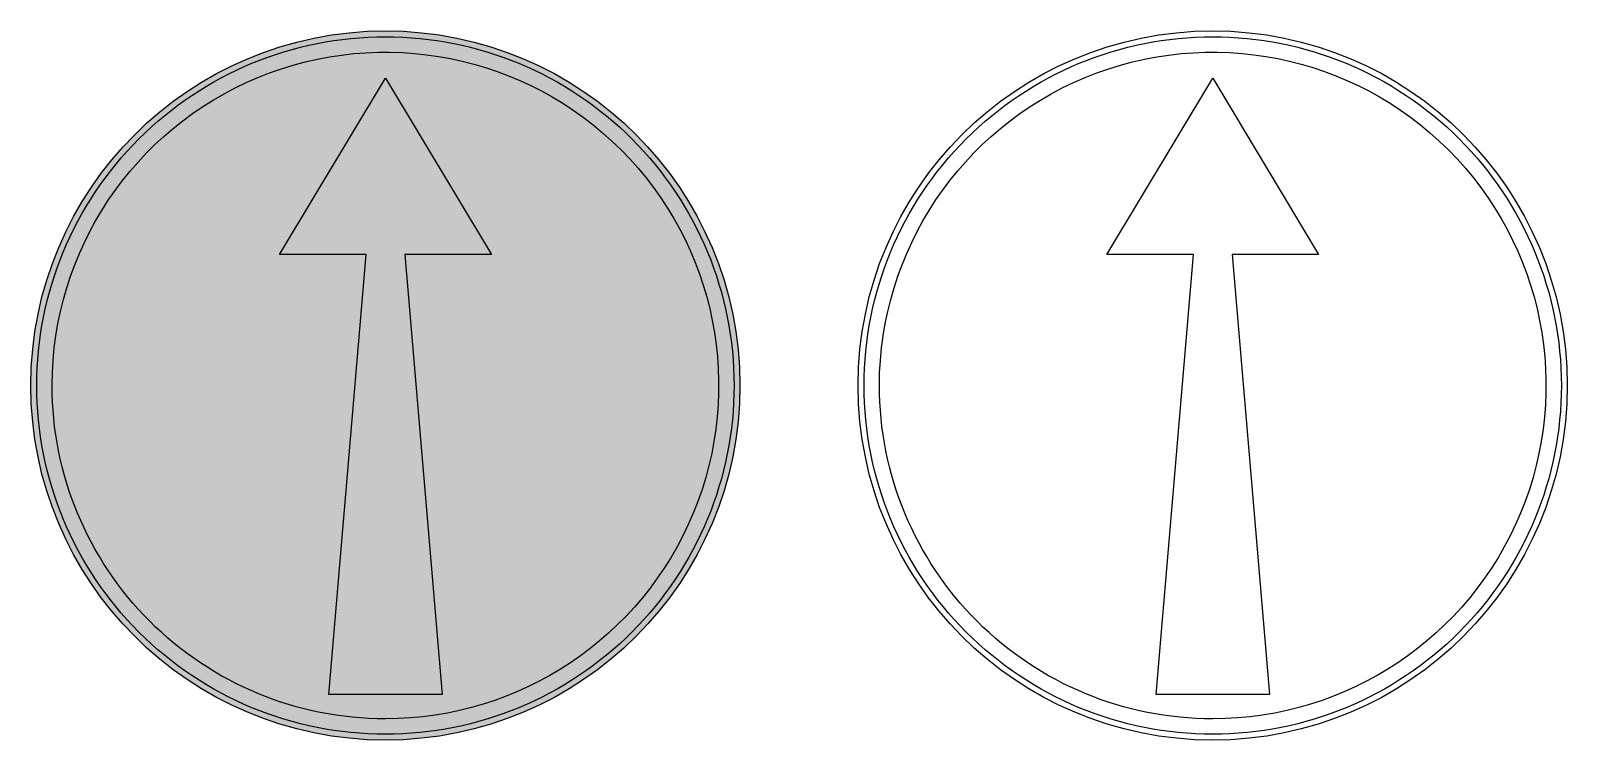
# Model space of a CAD drawing. Extents: x -700 to 600, y 4 to 605.
import ezdxf

# ---------------------------------------------------------------- set-up
doc = ezdxf.new("R2010")
doc.units = 0
doc.header["$MEASUREMENT"] = 0

msp = doc.modelspace()

# ---------------------------------------------------------------- hatches: boundary and pattern name
h = msp.add_hatch(color=5)
edge = h.paths.add_edge_path()
edge.add_arc((-399.9999999999999, 304.48221), 299.99979, 90, 270, ccw=False)
edge.add_arc((-399.9999999999999, 304.48221), 299.99979, -90, 90, ccw=False)
edge = h.paths.add_edge_path(flags=16)
edge.add_arc((-400.0004303868652, 304.4819896128209), 294.9995696131348, 179.9999979825682, 270.00008359114213, ccw=False)
edge.add_arc((-400.0002203871791, 304.4822203871791), 294.9997796129031, 89.99995719571302, 180.0000428042869, ccw=False)
edge.add_arc((-399.9997796128207, 304.4822203871791), 294.9997796129032, -4.2804286977116135e-05, 90.00004280428698, ccw=False)
edge.add_arc((-399.9995696131346, 304.4819896128209), 294.9995696131348, -90.00008359114207, 2.0174318251520162e-06, ccw=False)
edge = h.paths.add_edge_path(flags=0)
edge.add_arc((-400.0004106749028, 304.4819893247983), 281.9995893250974, 179.9999978310464, 270.0000834396204, ccw=False)
edge.add_arc((-399.9999307769532, 304.4826082909076), 282.0000692237027, 45.00006622095049, 180.0001235904013, ccw=False)
edge.add_arc((-400.000015972985, 304.4825621165587), 282.0001621165592, -89.99999675466631, 45.00006061478439, ccw=False)
h.paths.add_polyline_path([(-399.9999999999999, 564.444), (-310.3649999999999, 415.194), (-383.6459999999998, 415.194), (-352.0519999999999, 42.9697), (-399.9999999999999, 42.9697), (-447.9479999999999, 42.9697), (-416.3539999999999, 415.194), (-489.6359999999999, 415.194)], flags=0)
h = msp.add_hatch(color=7)
edge = h.paths.add_edge_path()
edge.add_arc((-400.0004303868652, 304.4819896128209), 294.9995696131348, 179.9999979825682, 270.00008359114213, ccw=False)
edge.add_arc((-400.0002203871791, 304.4822203871791), 294.9997796129031, 89.99995719571302, 180.0000428042869, ccw=False)
edge.add_arc((-399.9997796128207, 304.4822203871791), 294.9997796129032, -4.2804286977116135e-05, 90.00004280428698, ccw=False)
edge.add_arc((-399.9995696131346, 304.4819896128209), 294.9995696131348, -90.00008359114207, 2.0174318251520162e-06, ccw=False)
edge = h.paths.add_edge_path(flags=16)
edge.add_arc((-400.0004106749028, 304.4819893247983), 281.9995893250974, 179.9999978310464, 270.0000834396204, ccw=False)
edge.add_arc((-399.9999307769532, 304.4826082909076), 282.0000692237027, 45.00006622095049, 180.0001235904013, ccw=False)
edge.add_arc((-400.000015972985, 304.4825621165587), 282.0001621165592, -89.99999675466631, 45.00006061478439, ccw=False)
h.paths.add_polyline_path([(-399.9999999999999, 564.444), (-310.3649999999999, 415.194), (-383.6459999999998, 415.194), (-352.0519999999999, 42.9697), (-399.9999999999999, 42.9697), (-447.9479999999999, 42.9697), (-416.3539999999999, 415.194), (-489.6359999999999, 415.194)], flags=0)

# ---------------------------------------------------------------- linework, layer by layer
at = {"color": 5}
msp.add_lwpolyline([(-399.9999999999999, 4.482419999999999, -1), (-399.9999999999999, 604.482, -1)], format="xyb", close=True, dxfattribs=at)
for points in [[(-399.9999999999999, 9.48242, -0.414214), (-694.9999999999999, 304.482, -0.414214), (-399.9999999999999, 599.482, -0.414214), (-104.9999999999999, 304.482, -0.414214)], [(300, 4.482419999999999, -1), (300, 604.482, -1)], [(300, 9.48242, -0.414214), (5, 304.482, -0.414214), (300, 599.482, -0.414214), (595, 304.482, -0.414214)], [(-399.9999999999999, 22.4824, -0.414214), (-681.9999999999999, 304.482, -0.668179), (-200.5959999999999, 503.8869999999999, -0.668179)], [(300, 22.4824, -0.414214), (18, 304.482, -0.668179), (499.404, 503.8869999999999, -0.668179)]]:
    msp.add_lwpolyline(points, format="xyb", close=True)
for points in [[(-399.9999999999999, 564.444), (-310.3649999999999, 415.194), (-383.6459999999998, 415.194), (-352.0519999999999, 42.9697), (-399.9999999999999, 42.9697), (-447.9479999999999, 42.9697), (-416.3539999999999, 415.194), (-489.6359999999999, 415.194)], [(300, 564.444), (389.635, 415.194), (316.354, 415.194), (347.948, 42.9697), (300, 42.9697), (252.052, 42.9697), (283.646, 415.194), (210.364, 415.194)]]:
    msp.add_lwpolyline(points, close=True)

doc.saveas('drawing.dxf')
